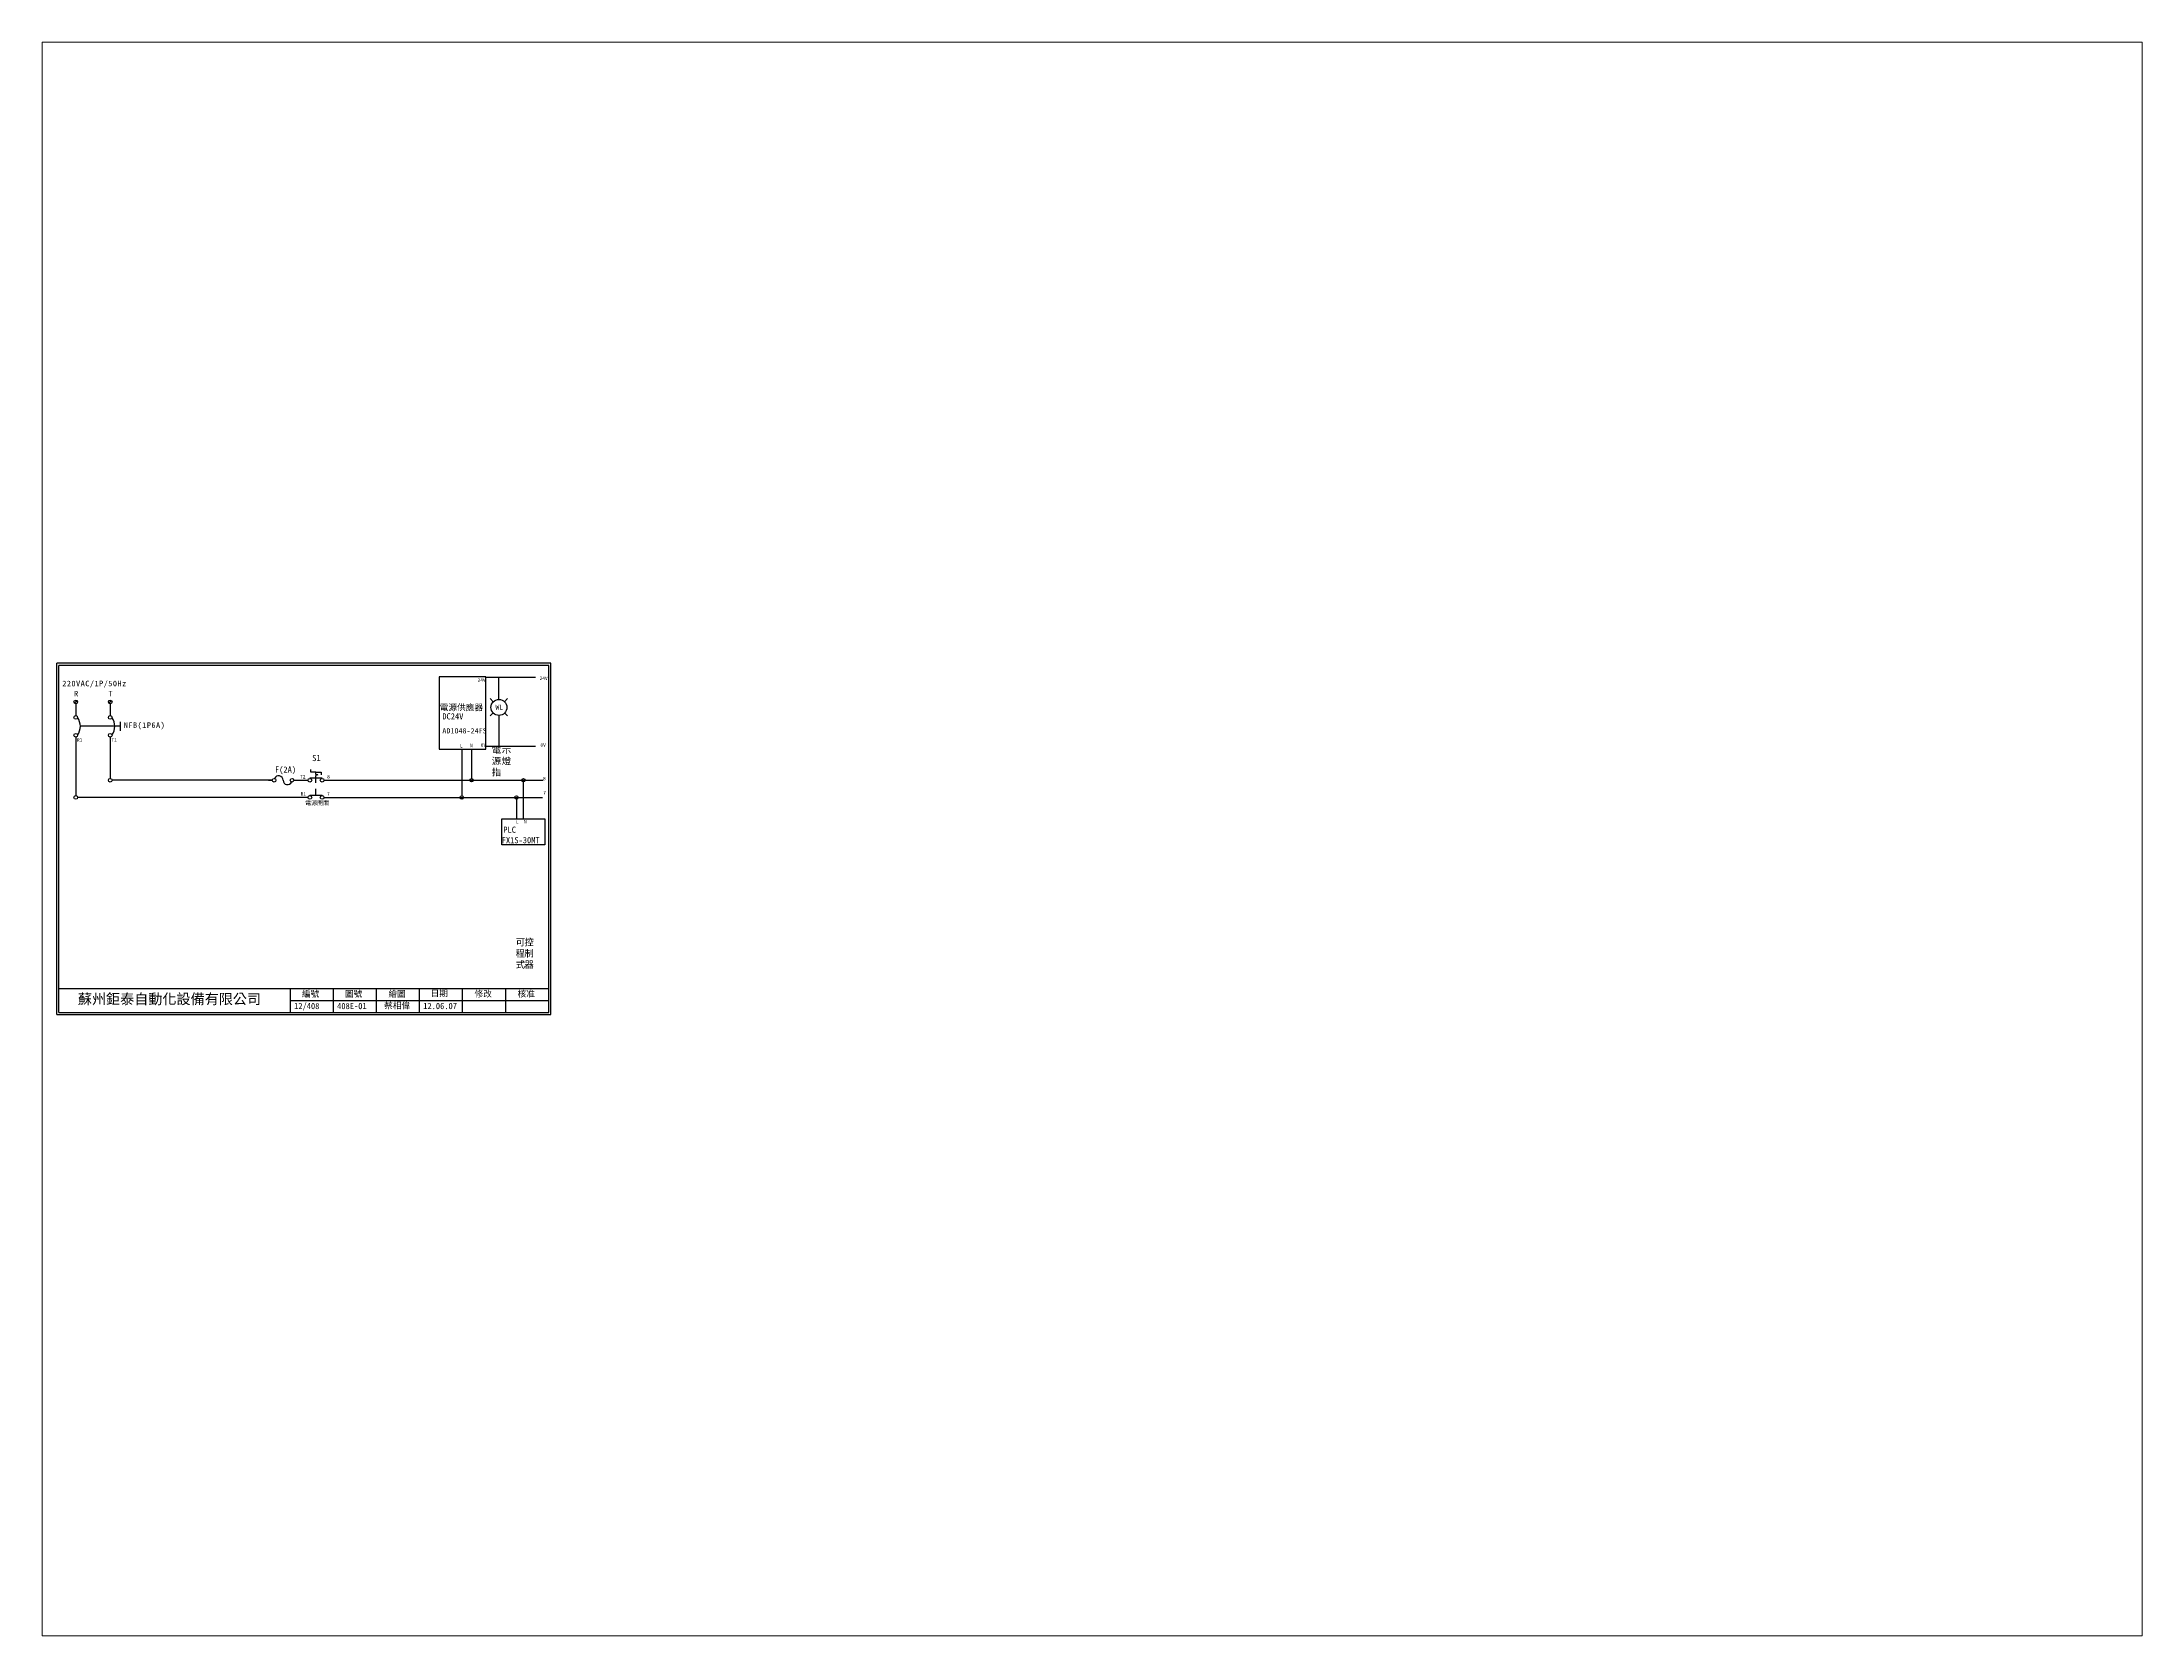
# Paper-space layout '配置1' of a CAD drawing. Extents: x 26 to 231, y 20 to 176.
# The model-space entities are those that its viewports show. They can reach past a viewport. Long polylines and large blocks are cut down to what shows.
import ezdxf
from ezdxf.enums import TextEntityAlignment as Align

# ---------------------------------------------------------------- set-up
doc = ezdxf.new("R2010")
doc.units = 0
doc.linetypes.add('DASHED', pattern=[0.2, 0.1, -0.1])
doc.linetypes.add('HIDDEN9', pattern=[3.5, 2, -1.5])
doc.layers.get('0').update_dxf_attribs({"linetype": 'CONTINUOUS'})
for name, color, linetype in [('7', 7, 'CONTINUOUS'), ('圖框層', 7, 'CONTINUOUS'), ('標尺寸層', 3, 'CONTINUOUS')]:
    doc.layers.add(name, color=color, linetype=linetype)
doc.styles.add('CNS', font='romanc.shx', dxfattribs={"bigfont": 'chineset.shx'})
doc.styles.add('STSL', font='KAIU.TTF')
doc.styles.add('標楷體', font='KAIU.TTF')

# ---------------------------------------------------------------- blocks, each defined once
blk = doc.blocks.new('FUSE')
at = {"color": 7}
for p, q in [((0, 0), (2.1, 0)), ((14.6, 0), (16.8, 0))]:
    blk.add_line(p, q, dxfattribs=at)
for centre in [(3.2, 0), (13.6, 0)]:
    blk.add_circle(centre, 1.07)
for centre, start, end in [((5.8, 0), 0, 156.116), ((11, 0), 180, 336.116)]:
    blk.add_arc(centre, 2.59, start, end, dxfattribs=at)

msp = doc.modelspace()

# ---------------------------------------------------------------- linework, layer by layer
for p, q in [((259.2, 199.2), (232.2, 199.2)), ((232.2, 199.2), (232.2, 157.2)), ((259.2, 157.2), (259.2, 199.2)), ((288.2, 198.7), (259.2, 198.7)), ((266.9, 190), (266.9, 198.7)), ((21.9, 185.3), (20.3, 183.8)), ((41.9, 185.3), (40.3, 183.8)), ((263.6, 184.7), (261.8, 186.5)), ((266.9, 186.1), (266.9, 190)), ((270.2, 184.7), (271.9, 186.5)), ((263.6, 178.2), (261.8, 176.4)), ((266.9, 176.8), (266.9, 172.9)), ((266.9, 172.9), (266.9, 158.7)), ((270.2, 178.2), (271.9, 176.4)), ((21.1, 164.1), (21.1, 130.2)), ((41.1, 164.1), (41.1, 140.2)), ((288.2, 158.7), (259.2, 158.7)), ((232.2, 157.2), (255.2, 157.2)), ((245.3, 157.2), (245.3, 130.1)), ((251, 157.2), (251, 140.1)), ((255.2, 157.2), (259.2, 157.2)), ((135.3, 139.1), (42.2, 139.1)), ((147.8, 139.1), (156, 139.1)), ((149.9, 139.1), (156, 139.1)), ((157.6, 143.8), (157.6, 145.3)), ((160.6, 143.8), (157.6, 143.8)), ((160.6, 143.8), (163.6, 143.8)), ((161.6, 142.2), (160.6, 142.4)), ((161.6, 142.2), (160.6, 141.9)), ((163.6, 143.8), (163.6, 142.3)), ((165.3, 139.1), (292.5, 139.1)), ((281.1, 116.6), (281.1, 139.1)), ((156, 129.1), (22.2, 129.1)), ((165.3, 129.1), (292.1, 129.1)), ((268.6, 116.6), (293.6, 116.6)), ((268.6, 101.6), (268.6, 116.6)), ((293.6, 116.6), (293.6, 101.6)), ((293.6, 101.6), (268.6, 101.6))]:
    msp.add_line(p, q)
at = {"color": 7, "linetype": 'HIDDEN9'}
msp.add_line((46.8, 170.4), (23.8, 170.4), dxfattribs=at)
for centre, radius in [((21.1, 184.6), 1.07), ((41.1, 184.6), 1.07), ((266.9, 181.4), 4.64), ((21.1, 175.6), 1.07), ((41.1, 175.6), 1.07), ((21.1, 165.2), 1.07), ((41.1, 165.2), 1.07), ((41.1, 139.1), 1.07), ((251, 139.1), 1), ((21.1, 129.1), 1.07), ((245.3, 129.1), 1)]:
    msp.add_circle(centre, radius)
at = {"color": 7}
for centre in [(14.7, 170.4), (34.7, 170.4)]:
    msp.add_arc(centre, 9.05, 325.1286, 34.8714, dxfattribs=at)
at = {"layer": '7'}
for p, q in [((157.1, 140.5), (164.2, 140.5)), ((160.6, 142.4), (160.6, 143.8)), ((160.6, 140.5), (160.6, 141.9)), ((157.1, 130.5), (164.2, 130.5))]:
    msp.add_line(p, q, dxfattribs=at)
at = {"layer": '7', "linetype": 'DASHED'}
msp.add_line((160.6, 130.5), (160.6, 140.5), dxfattribs=at)
at = {"layer": '7'}
for centre in [(157.1, 139.1), (164.2, 139.1), (157.1, 129.1), (164.2, 129.1)]:
    msp.add_circle(centre, 1.07, dxfattribs=at)
at = {"layer": '圖框層', "color": 7}
for p, q in [((297, 207), (10, 207)), ((10, 3), (10, 207)), ((295.8, 205.7), (11.2, 205.7)), ((11.2, 4.2), (11.2, 205.7)), ((295.8, 4.2), (295.8, 205.7)), ((297, 3), (297, 207)), ((11.2, 18.2), (295.8, 18.2)), ((145.8, 4.2), (145.8, 18.2)), ((170.8, 4.2), (170.8, 18.2)), ((195.8, 4.2), (195.8, 18.2)), ((220.8, 4.2), (220.8, 18.2)), ((245.8, 4.2), (245.8, 18.2)), ((270.8, 4.2), (270.8, 18.2)), ((10, 3), (297, 3)), ((11.2, 4.2), (295.8, 4.2)), ((145.8, 11.2), (295.8, 11.2))]:
    msp.add_line(p, q, dxfattribs=at)
at = {"layer": '標尺寸層', "color": 7}
for p, q in [((21.1, 183.5), (21.1, 176.7)), ((41.1, 183.5), (41.1, 176.7)), ((46.8, 173.1), (46.8, 167.7)), ((21.1, 164.2), (21.1, 164.1)), ((41.1, 164.2), (41.1, 164.1)), ((277, 129.1), (277, 116.6))]:
    msp.add_line(p, q, dxfattribs=at)
for centre in [(281.1, 139.1), (277, 129.1)]:
    msp.add_circle(centre, 1, dxfattribs=at)

# ---------------------------------------------------------------- block references
at = {"color": 7}
msp.add_blockref('FUSE', (133.1, 139.1), dxfattribs=at)

# ---------------------------------------------------------------- texts
msp.add_text('WL', height=2.86, dxfattribs=at).set_placement((267.1, 181.5), align=Align.MIDDLE_CENTER)
at = {"color": 0, "char_height": 3.25, "style": '標楷體'}
for s, insert, width, attachment_point in [('\\pt6.5;{\\T1.1;220VAC/1P/50Hz}', (13.2, 196.9), 35.213, 1), ('\\pt6.5;{\\T1.1;R}', (20.1, 191), 2, 1), ('\\pt6.5;{\\T1.1;T}', (40.1, 191), 2, 1), ('\\pt6.5;{\\T1.1;NFB(1P6A)}', (61, 172.7), 24.607, 2)]:
    msp.add_mtext(s, dxfattribs=dict(at, insert=insert, width=width, attachment_point=attachment_point))
at = {"layer": '圖框層', "color": 4, "style": 'STSL'}
for s, height, p in [('24V', 2, (254.5, 196.3)), ('24V', 2, (290.5, 197.3)), ('電源供應器', 3.6, (232.5, 179.6)), ('DC24V', 3.6, (234, 174.4)), ('R1', 2, (21.8, 161.5)), ('T1', 2, (41.8, 161.5)), ('AD1048-24FS', 3, (234, 166.3)), ('L', 2, (244.3, 158.1)), ('N', 2, (250.1, 158.3)), ('0V', 2, (256.3, 158.5)), ('0V', 2, (291, 158.5)), ('F(2A)', 3.6, (136.8, 143.5)), ('S1', 3.6, (158.4, 150.2)), ('T2', 2, (151.4, 140.1)), ('8', 2, (167.1, 140.1)), ('8', 2, (292.5, 139.1)), ('R1', 2, (151.7, 130.2)), ('7', 2, (167, 130.2)), ('7', 2, (292.7, 130.9)), ('PLC', 3.6, (269.4, 108.6)), ('L', 2, (276.8, 113.9)), ('N', 2, (281.4, 114.1)), ('FX1S-30MT', 3.6, (268.5, 102.5)), ('蘇州鉅泰自動化設備有限公司', 6, (22.3, 9.1)), ('編號', 3.6, (152.5, 13.3)), ('圖號', 3.6, (177.5, 13.3)), ('繪圖', 3.6, (202.7, 13.3)), ('日期', 3.6, (227.2, 13.6)), ('修改', 3.6, (252.7, 13.3)), ('核准', 3.6, (277.7, 13.3)), ('12/408', 3.6, (147.9, 6.2)), ('408E-01', 3.6, (172.9, 6.2)), ('蔡相偉', 3.6, (200.2, 6.5)), ('12.06.07', 3.6, (222.9, 6.2))]:
    msp.add_text(s, height=height, dxfattribs=at).set_placement(p)
at = {"layer": '標尺寸層', "color": 7, "attachment_point": 1, "style": 'CNS'}
for s, insert, char_height, width in [('{\\fDFKai-SB|b0|i0|c136|p65;電\\P源指}', (262.7, 158.7), 3.9, 4.139), ('{\\fDFKai-SB|b0|i0|c136|p65;示燈}', (268.5, 158.7), 3.9, 4.139), ('{\\fDFKai-SB|b0|i0|c136|p65;電源開關}', (154.3, 127.2), 2.5, 14.085), ('{\\fDFKai-SB|b0|i0|c136|p65;可程式}', (276.6, 47), 3.9, 5.424), ('{\\fDFKai-SB|b0|i0|c136|p65;控制器}', (281.7, 47), 3.9, 5.424)]:
    msp.add_mtext(s, dxfattribs=dict(at, insert=insert, char_height=char_height, width=width))

psp = doc.layouts.new('配置1')

# ---------------------------------------------------------------- viewports
at = {"layer": '標尺寸層'}
psp.add_viewport(center=(128.5, 97.5), size=(205.6, 156), view_center_point=(611.37, 104.98), view_height=925.5311, dxfattribs=at)

doc.saveas('drawing.dxf')
